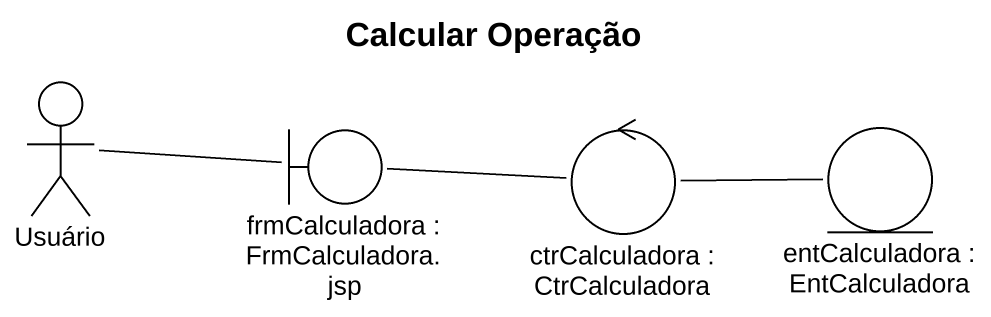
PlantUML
@startuml
title Calcular Operação
actor Usuário
boundary "frmCalculadora : FrmCalculadora.jsp" as frmCalculadora
control "ctrCalculadora : CtrCalculadora" as ctrCalculadora
entity "entCalculadora : EntCalculadora" as entCalculadora
Usuário -right- frmCalculadora
frmCalculadora -right- ctrCalculadora
ctrCalculadora -right- entCalculadora
@enduml
